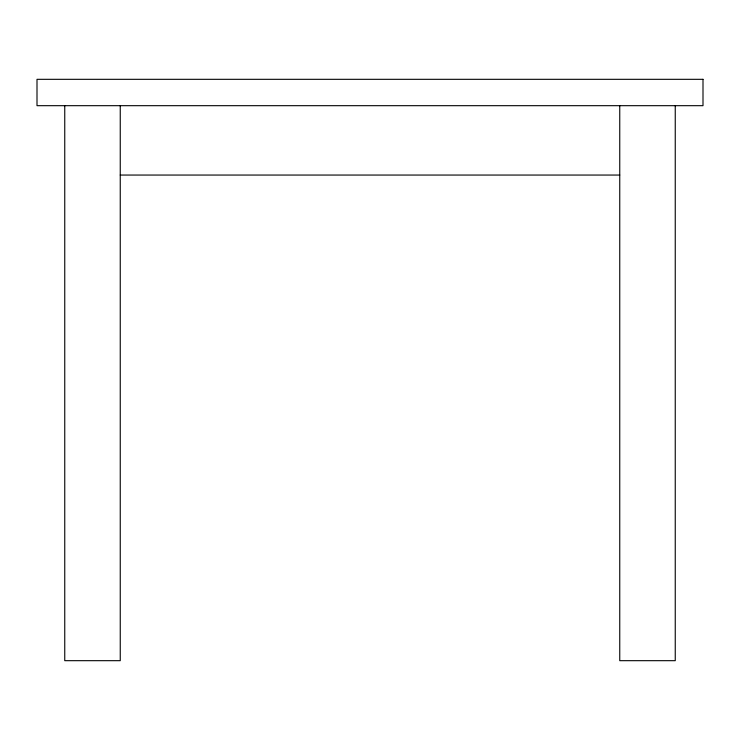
<?xml version="1.0" encoding="UTF-8"?>
<svg xmlns="http://www.w3.org/2000/svg" width="740" height="740" viewBox="0 0 740 740"><rect width="100%" height="100%" fill="white"/><g stroke="black" fill="none" stroke-linecap="round" stroke-linejoin="round"><path stroke-width="1.11" d="M120.25 175.056L619.75 175.056M675.25 105.681L675.25 660.681L619.75 660.681L619.75 105.681M120.25 105.681L120.25 660.681L64.75 660.681L64.75 105.681M703 79.319L37 79.319L37 105.681L703 105.681L703 79.319"/></g></svg>
